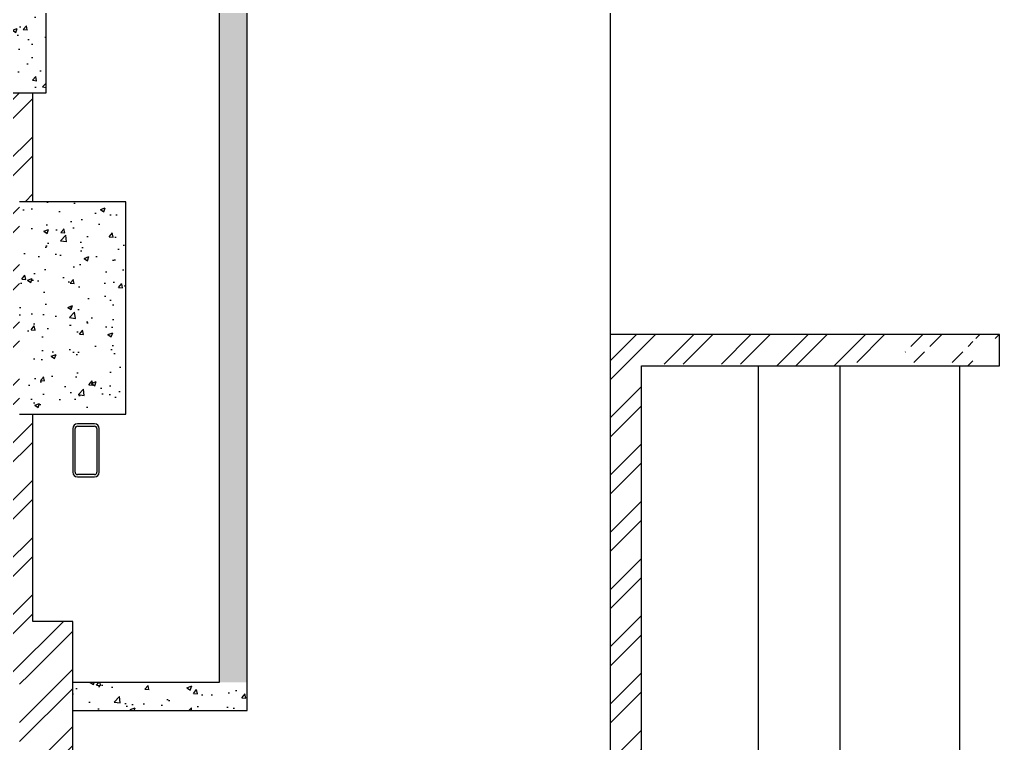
# Model space of a CAD drawing. Extents: x 6433 to 75181, y -2986 to 56414.
# Drawn here: x 39363 to 43052, y 6764 to 9490 of the extents above; entities that cross this region are included whole.
import ezdxf

# ---------------------------------------------------------------- set-up
doc = ezdxf.new("R2010")
doc.units = 0
doc.header["$MEASUREMENT"] = 0
for name, color, linetype in [('A-Column__Concrete', 7, 'CONTINUOUS'), ('A-Column__Steel', 4, 'CONTINUOUS'), ('A-Equipment', 1, 'CONTINUOUS'), ('A-General', 1, 'CONTINUOUS'), ('A-Hatch__Brick', 2, 'CONTINUOUS'), ('A-Hatch__Concrete', 252, 'CONTINUOUS'), ('A-Joinery__Built-In', 2, 'CONTINUOUS'), ('A-Wall__Brick', 6, 'CONTINUOUS')]:
    doc.layers.add(name, color=color, linetype=linetype)
pattern_1 = [(50, (8381.06, 65736.02), (182.18467, -15.9391), [19.05, -209.55]), (355, (8381.06, 65736.02), (-35.2434, 191.05685), [15.24, -167.6406]), (100.45144, (8396.24, 65734.7), (146.94125, 175.11775), [16.19, -178.09024]), (46.1842, (8381.06, 65786.82), (271.07904, -42.0423), [28.575, -314.325]), (96.63556, (8403.65, 65783.32), (237.4041, 247.4261), [24.285, -267.1356]), (351.18415, (8381.06, 65786.82), (237.4041, 247.4261), [22.86, -251.4597]), (21, (8406.46, 65774.12), (151.6144, -102.2652), [19.05, -209.55]), (326, (8406.46, 65774.12), (61.80203, 184.18797), [15.24, -167.64]), (71.45144, (8419.1, 65765.6), (213.4164, 81.92277), [16.19, -178.08994]), (37.5, (8381.06, 65736.02), (3.088603, 84.55504), [0, -165.608, 0, -170.18, 0, -168.275]), (7.5, (8381.06, 65736.02), (66.81966, 100.18057), [0, -97.028, 0, -161.798, 0, -64.135]), (327.5, (8324.416, 65736.02), (135.590595, -5.728744), [0, -63.5, 0, -198.12, 0, -262.89]), (317.5, (8299.02, 65736.02), (148.12918, 25.4265), [0, -82.55, 0, -131.572, 0, -186.69])]
pattern_2 = [(45, (8381.06, 65736.02), (-107.76307, 107.76307), []), (45, (8452.9, 65736.02), (-107.76307, 107.76307), [])]

msp = doc.modelspace()

# ---------------------------------------------------------------- hatches: boundary and pattern name
at = {"layer": 'A-Hatch__Brick'}
h = msp.add_hatch(dxfattribs=at)
h.set_pattern_fill('ANSI32', color=256, scale=16, style=0)
h.set_pattern_definition(pattern_2)
h.paths.add_polyline_path([(39412.8, 9213.9), (39312.8, 9213.9), (39312.8, 7223.9), (39412.8, 7223.9), (39412.8, 8003.9), (39362.8, 8003.9), (39362.8, 8803.9), (39412.8, 8803.9)])
h = msp.add_hatch(dxfattribs=at)
h.set_pattern_fill('ANSI32', color=256, scale=16, style=0)
h.set_pattern_definition(pattern_2)
h.paths.add_polyline_path([(43051.7, 8303.9), (41586.7, 8303.9), (41586.7, 8185.9), (41708.2, 8186.2), (41708.2, 8192.5), (42144.6, 8192.5), (42144.6, 8185.9), (42451.7, 8185.9), (42451.7, 8198.9), (42656.7, 8198.9), (42655.1, 8238.9), (42651.7, 8238.9), (42652.6, 8258.9), (42656.7, 8258.9), (42657.4, 8298.9), (42696.7, 8298.9), (42698.4, 8258.9), (42951.7, 8258.9), (42951.7, 8288.9), (43041.7, 8288.9), (43041.7, 8198.9), (42951.7, 8198.9), (42951.7, 8238.9), (42696.7, 8238.9), (42698.4, 8198.9), (42901.7, 8198.9), (42901.7, 8185.9), (43051.7, 8185.9), (43051.7, 8288.9)])
h = msp.add_hatch(dxfattribs=at)
h.set_pattern_fill('ANSI32', color=256, scale=16, style=0)
h.set_pattern_definition(pattern_2)
h.paths.add_polyline_path([(41704.7, 8185.9), (41586.7, 8185.9), (41586.7, 4881.9), (41704.7, 4881.9), (41704.7, 8044.7)])
h = msp.add_hatch(dxfattribs=at)
h.set_pattern_fill('ANSI32', color=256, scale=16, style=0)
h.set_pattern_definition(pattern_2)
h.paths.add_polyline_path([(39562.8, 7039.5), (39562.8, 7223.9), (35702.8, 7223.9), (35702.8, 7023.9), (39562.8, 7023.9)])
h = msp.add_hatch(dxfattribs=at)
h.set_pattern_fill('ANSI32', color=256, scale=16, style=0)
h.set_pattern_definition(pattern_2)
h.paths.add_polyline_path([(39562.8, 5029), (39562.8, 7023.9), (39362.8, 7023.9), (39362.8, 2723.9), (39562.8, 2723.9), (39562.8, 4777.6)])
at = {"layer": 'A-Hatch__Concrete'}
h = msp.add_hatch(dxfattribs=at)
h.set_pattern_fill('AR-CONC', color=256, style=0)
h.set_pattern_definition(pattern_1)
h.paths.add_polyline_path([(39462.8, 9363.9), (39462.8, 11823.9), (39312.8, 11823.9), (39312.8, 9363.9)])
h = msp.add_hatch(dxfattribs=at)
h.set_pattern_fill('AR-CONC', color=256, style=0)
h.set_pattern_definition(pattern_1)
h.paths.add_polyline_path([(40219.2, 11823.9), (40114.2, 11823.9), (40114.2, 6993.9), (40219.2, 6993.9), (40219.2, 10557.8)])
h = msp.add_hatch(dxfattribs=at)
h.set_pattern_fill('AR-CONC', color=256, style=0)
h.set_pattern_definition(pattern_1)
h.paths.add_polyline_path([(39462.8, 9213.9), (39462.8, 9363.9), (36412.8, 9363.9), (36412.8, 9213.9), (39412.8, 9213.9)])
h = msp.add_hatch(dxfattribs=at)
h.set_pattern_fill('AR-CONC', color=256, style=0)
h.set_pattern_definition(pattern_1)
h.paths.add_polyline_path([(39762.8, 8003.9), (39762.8, 8803.9), (39362.8, 8803.9), (39362.8, 8003.9)])
h = msp.add_hatch(dxfattribs=at)
h.set_pattern_fill('AR-CONC', color=256, style=0)
h.set_pattern_definition(pattern_1)
h.paths.add_polyline_path([(40219.2, 6888.9), (40219.2, 6993.9), (39562.8, 6993.9), (39562.8, 6888.9), (39967.2, 6888.9)])

# ---------------------------------------------------------------- linework, layer by layer
at = {"layer": 'A-Column__Concrete'}
for p, q in [((39762.8, 8803.9), (39362.8, 8803.9)), ((39762.8, 8003.9), (39762.8, 8803.9)), ((39362.8, 8003.9), (39762.8, 8003.9))]:
    msp.add_line(p, q, dxfattribs=at)
at = {"layer": 'A-Column__Steel'}
for p, q in [((39562.8, 7949.6), (39562.8, 7785.6)), ((39571.8, 7785.6), (39571.8, 7949.6)), ((39644.8, 7967.6), (39580.8, 7967.6)), ((39580.8, 7958.6), (39644.8, 7958.6)), ((39653.8, 7949.6), (39653.8, 7785.6)), ((39662.8, 7785.6), (39662.8, 7949.6)), ((39644.8, 7776.6), (39580.8, 7776.6)), ((39580.8, 7767.6), (39644.8, 7767.6))]:
    msp.add_line(p, q, dxfattribs=at)
for centre, radius, start, end in [((39580.8, 7949.6), 18, 90, 180), ((39580.8, 7949.6), 9, 90, 180), ((39644.8, 7949.6), 18, 0, 90), ((39644.8, 7949.6), 9, 0, 90), ((39580.8, 7785.6), 18, 180, 270), ((39580.8, 7785.6), 9, 180, 270), ((39644.8, 7785.6), 18, 270, 0), ((39644.8, 7785.6), 9, 270, 0)]:
    msp.add_arc(centre, radius, start, end, dxfattribs=at)
at = {"layer": 'A-Equipment'}
for p, q in [((42451.7, 4999.9), (42451.7, 8185.9)), ((42901.7, 8185.9), (42901.7, 4999.9))]:
    msp.add_line(p, q, dxfattribs=at)
at = {"layer": 'A-General'}
msp.add_line((41586.7, 10983.9), (41586.7, 8303.9), dxfattribs=at)
at = {"layer": 'A-Joinery__Built-In'}
msp.add_line((42144.6, 4999.9), (42144.6, 8185.9), dxfattribs=at)
at = {"layer": 'A-Wall__Brick'}
for p, q in [((40219.2, 6888.9), (40219.2, 11928.9)), ((39462.8, 9213.9), (39462.8, 11823.9)), ((40114.2, 11823.9), (40114.2, 6993.9)), ((36262.8, 9213.9), (39437.8, 9213.9)), ((39412.8, 9213.9), (39462.8, 9213.9)), ((39412.8, 8803.9), (39412.8, 9213.9)), ((43051.7, 8303.9), (41586.7, 8303.9)), ((41586.7, 8303.9), (41586.7, 4881.9)), ((43051.7, 8185.9), (43051.7, 8303.9)), ((41704.7, 8185.9), (43051.7, 8185.9)), ((41704.7, 4999.9), (41704.7, 8185.9)), ((39412.8, 7223.9), (39412.8, 8003.9)), ((39562.8, 7223.9), (39412.8, 7223.9)), ((39562.8, 6888.9), (39562.8, 7223.9)), ((40114.2, 6993.9), (39562.8, 6993.9)), ((39562.8, 5913.9), (39562.8, 6888.9)), ((39562.8, 6888.9), (40219.2, 6888.9))]:
    msp.add_line(p, q, dxfattribs=at)

doc.saveas('drawing.dxf')
